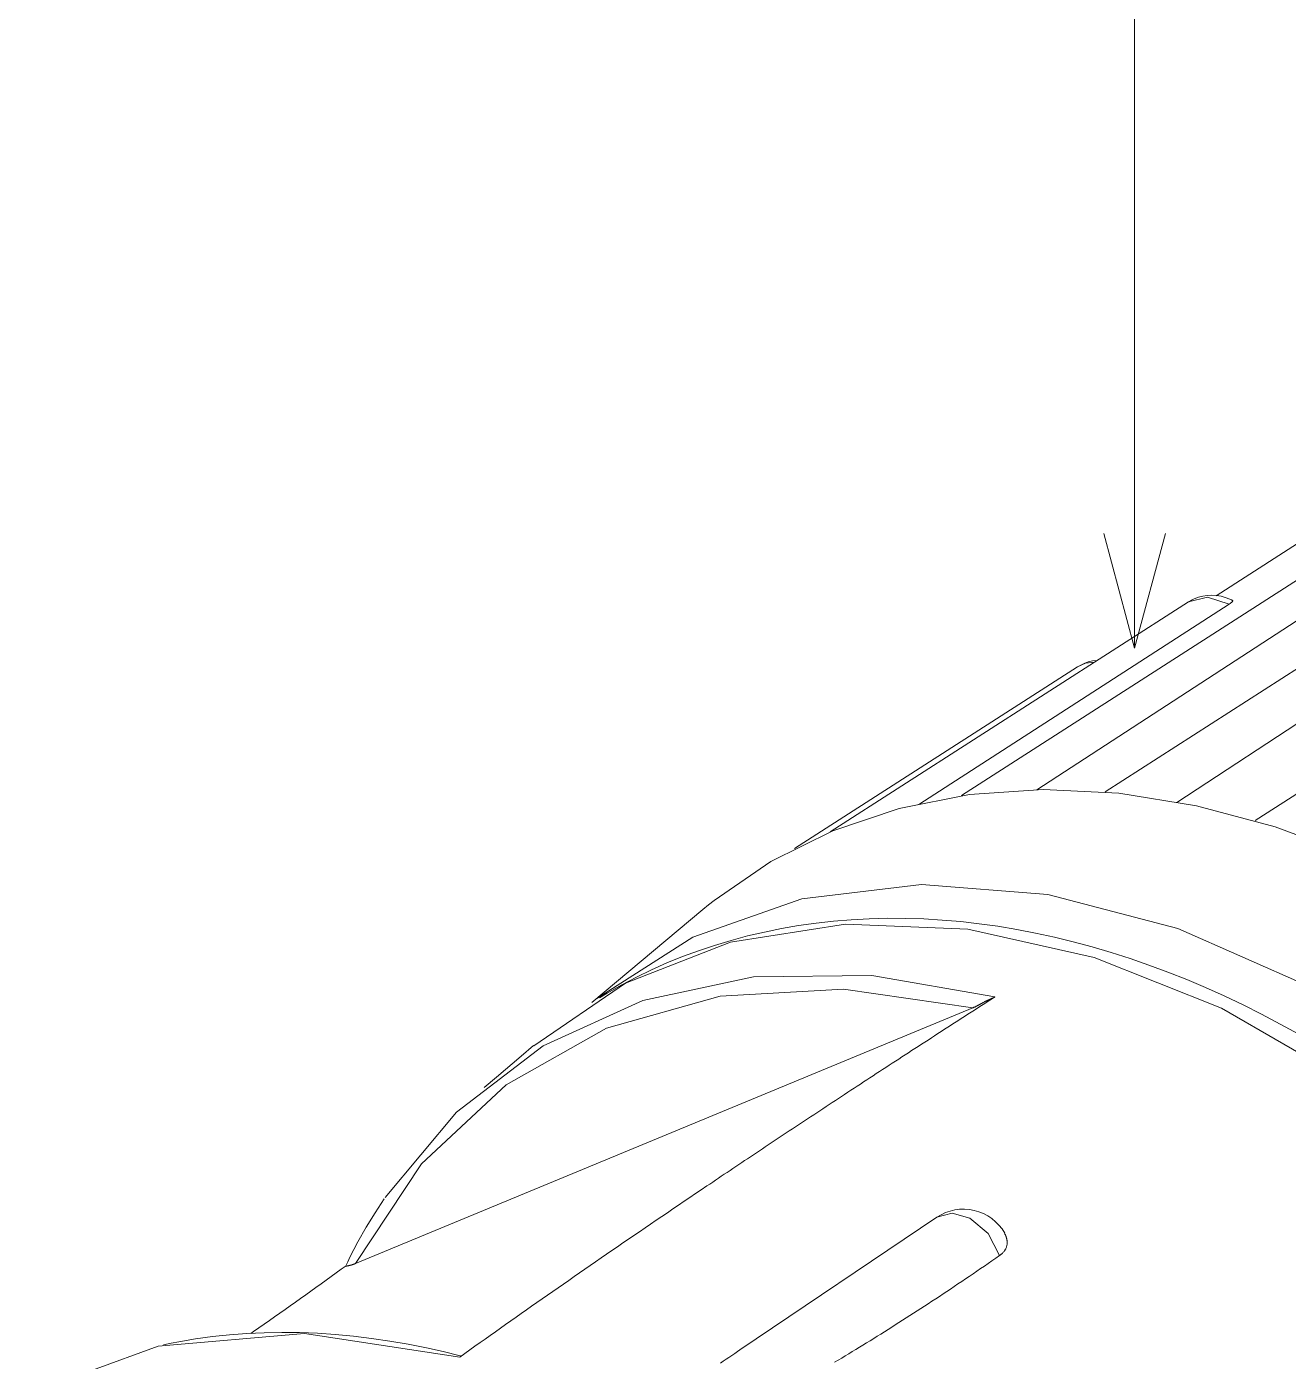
# Model space of a CAD drawing. Header units: millimetres. Extents: x 7 to 587, y 2 to 418.
# Drawn here: x 377.11 to 398.34, y 310.58 to 333.04 of the extents above; entities that cross this region are included whole.
import ezdxf

# ---------------------------------------------------------------- set-up
doc = ezdxf.new("R2010")
doc.units = ezdxf.units.MM
doc.layers.add('GR01_01', color=7, linetype='Continuous')
doc.layers.add('表題、部品表', color=7, linetype='Continuous')

# ---------------------------------------------------------------- blocks, each defined once
blk = doc.blocks.new('FXTIP_ARROW_S')
at = {"color": 0, "linetype": 'Continuous', "lineweight": -2}
for q in [(-0.966, 0.259), (-1, 0), (-0.966, -0.259)]:
    blk.add_line((0, 0), q, dxfattribs=at)

msp = doc.modelspace()

# ---------------------------------------------------------------- linework, layer by layer
at = {"layer": 'GR01_01', "color": 3, "linetype": 'Continuous', "lineweight": 13}
for p, q in [((399.972, 325.292), (397.125, 323.46)), ((398.809, 323.928), (392.842, 320.096)), ((401.157, 323.95), (395.256, 320.159)), ((399.634, 323.788), (394.106, 320.192)), ((402.113, 323.685), (396.463, 319.981)), ((403.613, 323.423), (397.781, 319.677)), ((396.661, 323.359), (390.63, 319.486)), ((397.342, 323.319), (392.125, 319.947)), ((394.794, 322.264), (390.032, 319.206)), ((388.488, 318.179), (386.623, 316.613)), ((382.645, 312.222), (393.03, 316.526)), ((392.425, 313.002), (389.112, 310.773))]:
    msp.add_line(p, q, dxfattribs=at)
for points in [[(397.342, 323.319), (396.979, 323.437), (396.661, 323.359)], [(397.4, 323.382), (397.395, 323.385), (397.39, 323.388), (397.385, 323.39), (397.38, 323.393), (397.295, 323.427), (397.206, 323.45), (397.128, 323.463), (397.05, 323.468), (396.973, 323.465), (396.898, 323.455), (396.825, 323.437), (396.756, 323.41), (396.711, 323.387), (396.669, 323.359)], [(397.403, 323.382), (397.405, 323.38), (397.407, 323.377), (397.406, 323.373), (397.405, 323.371), (397.403, 323.368), (397.402, 323.367), (397.401, 323.365), (397.4, 323.364), (397.399, 323.362), (397.397, 323.361), (397.395, 323.359), (397.392, 323.355), (397.383, 323.348), (397.371, 323.339), (397.358, 323.33), (397.342, 323.319)], [(395.116, 322.371), (395.045, 322.362), (394.972, 322.346), (394.902, 322.321), (394.847, 322.294), (394.794, 322.261)], [(395.079, 322.343), (394.927, 322.324), (394.794, 322.264)], [(390.676, 319.505), (391.794, 319.882), (392.976, 320.114)], [(392.976, 320.114), (394.212, 320.2), (395.49, 320.137)], [(395.49, 320.137), (396.796, 319.927), (398.119, 319.573)], [(398.119, 319.573), (399.446, 319.076), (400.764, 318.443)], [(388.678, 318.333), (389.634, 318.987), (390.676, 319.505)], [(386.704, 316.68), (388.319, 317.713), (390.156, 318.359), (392.166, 318.601), (394.293, 318.433), (396.481, 317.859), (398.669, 316.894), (400.797, 315.565), (402.809, 313.908), (404.65, 311.968), (406.269, 309.798), (407.622, 307.457), (408.673, 305.007), (409.393, 302.517), (409.762, 300.054)], [(388.488, 318.179), (388.582, 318.257), (388.678, 318.333)], [(398.513, 316.081), (398.202, 316.253), (397.89, 316.418), (397.577, 316.575), (397.262, 316.725), (396.946, 316.866), (396.63, 317.001), (396.312, 317.127), (395.994, 317.245), (395.676, 317.355), (395.358, 317.458), (395.039, 317.551), (394.721, 317.637), (394.403, 317.715), (394.086, 317.784), (393.77, 317.844), (393.454, 317.897), (393.14, 317.94), (392.827, 317.976), (392.515, 318.002), (392.205, 318.021), (391.897, 318.03), (391.592, 318.032), (391.288, 318.024), (390.987, 318.008), (390.688, 317.984), (390.393, 317.951), (390.1, 317.909), (389.811, 317.86), (389.524, 317.801), (389.242, 317.735), (388.963, 317.66), (388.688, 317.577), (388.416, 317.486), (388.149, 317.387), (387.886, 317.28), (387.628, 317.165), (387.374, 317.042), (387.125, 316.911), (386.88, 316.773), (386.749, 316.693)], [(408.681, 295.88), (408.866, 298.116), (408.704, 300.476), (408.202, 302.899), (407.371, 305.321), (406.233, 307.68), (404.819, 309.914), (403.164, 311.965), (401.312, 313.78), (399.311, 315.311), (397.214, 316.519), (395.073, 317.373), (392.947, 317.849), (390.888, 317.936), (388.952, 317.631), (387.189, 316.942), (385.644, 315.888)], [(383.144, 313.333), (384.343, 314.769), (385.801, 315.885), (387.481, 316.651), (389.34, 317.049), (391.331, 317.068), (393.403, 316.708)], [(382.645, 312.222), (383.757, 313.898), (385.179, 315.231), (386.87, 316.182), (388.779, 316.723), (390.853, 316.838), (393.03, 316.526)], [(393.403, 316.708), (393.346, 316.672), (393.289, 316.635), (393.231, 316.599), (393.175, 316.562), (393.118, 316.526), (393.061, 316.489), (393.004, 316.453), (392.948, 316.417), (392.891, 316.38), (392.835, 316.344), (392.779, 316.308), (392.751, 316.29), (392.695, 316.254), (392.639, 316.218), (392.583, 316.182), (392.555, 316.164), (392.499, 316.128), (392.444, 316.092), (392.388, 316.056), (392.333, 316.02), (392.277, 315.984), (392.222, 315.949), (392.167, 315.913), (392.112, 315.877), (392.057, 315.842), (392.002, 315.806), (391.948, 315.77), (391.893, 315.735), (391.839, 315.7), (391.784, 315.664), (391.73, 315.629), (391.676, 315.593), (391.622, 315.558), (391.568, 315.523), (391.514, 315.488), (391.46, 315.453), (391.406, 315.418), (391.353, 315.383), (391.299, 315.348), (391.246, 315.313), (391.193, 315.278), (391.14, 315.243), (391.087, 315.208), (391.034, 315.173), (390.981, 315.139), (390.928, 315.104), (390.875, 315.069), (390.823, 315.035), (390.77, 315), (390.718, 314.966), (390.665, 314.931), (390.613, 314.897), (390.561, 314.863), (390.509, 314.828), (390.457, 314.794), (390.406, 314.76), (390.354, 314.726), (390.302, 314.692), (390.251, 314.658), (390.199, 314.624), (390.148, 314.59), (390.097, 314.556), (390.046, 314.522), (389.995, 314.488), (389.944, 314.454), (389.893, 314.421), (389.842, 314.387), (389.792, 314.353), (389.741, 314.32), (389.691, 314.286), (389.64, 314.253), (389.59, 314.219), (389.54, 314.186), (389.49, 314.153), (389.44, 314.119), (389.39, 314.086), (389.341, 314.053), (389.291, 314.02), (389.241, 313.987), (389.192, 313.954), (389.143, 313.921), (389.093, 313.888), (389.044, 313.855), (388.995, 313.822), (388.946, 313.789), (388.897, 313.756), (388.849, 313.724), (388.8, 313.691), (388.751, 313.658), (388.703, 313.626), (388.655, 313.593), (388.606, 313.561), (388.558, 313.528), (388.462, 313.464), (388.367, 313.399), (388.271, 313.335), (388.176, 313.271), (388.081, 313.206), (387.986, 313.142), (387.892, 313.078), (387.798, 313.014), (387.704, 312.95), (387.61, 312.887), (387.517, 312.823), (387.423, 312.759), (387.33, 312.696), (387.237, 312.632), (387.145, 312.569), (387.053, 312.506), (386.96, 312.442), (386.869, 312.379), (386.777, 312.316), (386.686, 312.254), (386.595, 312.191), (386.504, 312.128), (386.413, 312.065), (386.323, 312.003), (386.233, 311.94), (386.143, 311.878), (386.053, 311.816), (385.964, 311.754), (385.875, 311.691), (385.786, 311.629), (385.698, 311.567), (385.609, 311.506), (385.521, 311.444), (385.434, 311.382), (385.346, 311.321), (385.259, 311.259), (385.172, 311.198), (385.085, 311.136), (384.999, 311.075), (384.913, 311.014), (384.827, 310.953), (384.741, 310.892), (384.656, 310.831), (384.571, 310.77), (384.486, 310.709), (384.402, 310.649)], [(393.03, 316.526), (393.033, 316.527), (393.036, 316.528), (393.043, 316.531), (393.049, 316.534), (393.055, 316.537), (393.058, 316.538), (393.062, 316.539), (393.068, 316.542), (393.071, 316.544), (393.074, 316.545), (393.08, 316.548), (393.087, 316.552), (393.09, 316.553), (393.093, 316.555), (393.096, 316.556), (393.099, 316.558), (393.102, 316.559), (393.105, 316.561), (393.108, 316.563), (393.111, 316.564), (393.115, 316.566), (393.121, 316.569), (393.124, 316.571), (393.127, 316.572), (393.13, 316.574), (393.136, 316.577), (393.142, 316.58), (393.148, 316.584), (393.151, 316.585), (393.157, 316.588), (393.16, 316.59), (393.166, 316.593), (393.172, 316.596), (393.175, 316.598), (393.181, 316.601), (393.184, 316.603), (393.187, 316.604), (393.19, 316.606), (393.193, 316.607), (393.196, 316.609), (393.202, 316.612), (393.207, 316.615), (393.21, 316.617), (393.213, 316.618), (393.219, 316.621), (393.224, 316.624), (393.23, 316.627), (393.235, 316.63), (393.238, 316.631), (393.241, 316.632), (393.246, 316.635), (393.249, 316.636), (393.252, 316.638), (393.254, 316.639), (393.257, 316.64), (393.259, 316.642), (393.262, 316.643), (393.267, 316.646), (393.27, 316.647), (393.272, 316.648), (393.275, 316.649), (393.277, 316.65), (393.282, 316.653), (393.285, 316.654), (393.287, 316.655), (393.29, 316.656), (393.292, 316.657), (393.297, 316.66), (393.299, 316.661), (393.301, 316.662), (393.304, 316.663), (393.306, 316.664), (393.308, 316.665), (393.31, 316.666), (393.313, 316.667), (393.315, 316.668), (393.317, 316.669), (393.319, 316.67), (393.321, 316.671), (393.323, 316.672), (393.327, 316.674), (393.329, 316.674), (393.332, 316.675), (393.333, 316.676), (393.335, 316.677), (393.339, 316.679), (393.343, 316.68), (393.345, 316.681), (393.347, 316.682), (393.349, 316.683), (393.35, 316.684), (393.352, 316.684), (393.356, 316.686), (393.359, 316.687), (393.361, 316.688), (393.362, 316.689), (393.364, 316.689), (393.365, 316.69), (393.367, 316.691), (393.368, 316.691), (393.37, 316.692), (393.371, 316.693), (393.373, 316.693), (393.374, 316.694), (393.376, 316.695), (393.377, 316.695), (393.378, 316.696), (393.38, 316.696), (393.382, 316.698), (393.384, 316.698), (393.385, 316.699), (393.386, 316.699), (393.387, 316.7), (393.388, 316.7), (393.389, 316.701), (393.39, 316.701), (393.393, 316.702), (393.394, 316.703), (393.395, 316.703), (393.395, 316.704), (393.396, 316.704), (393.397, 316.705), (393.398, 316.705), (393.399, 316.706), (393.4, 316.706), (393.401, 316.707), (393.401, 316.707), (393.403, 316.708)], [(385.643, 315.889), (385.434, 315.713), (385.017, 315.361), (384.809, 315.186)], [(383.126, 313.312), (382.974, 313.077), (382.828, 312.836), (382.686, 312.587), (382.552, 312.33), (382.515, 312.253), (382.479, 312.174)], [(392.979, 312.989), (392.682, 313.073), (392.425, 313.002)], [(393.481, 312.358), (393.287, 312.727), (392.979, 312.989)], [(393.567, 312.729), (393.572, 312.719), (393.575, 312.713), (393.578, 312.707), (393.58, 312.701), (393.583, 312.696), (393.584, 312.693), (393.585, 312.69), (393.586, 312.687), (393.587, 312.684), (393.588, 312.681), (393.59, 312.678), (393.591, 312.675), (393.592, 312.672), (393.594, 312.666), (393.594, 312.663), (393.595, 312.66), (393.596, 312.657), (393.597, 312.654), (393.599, 312.648), (393.6, 312.642), (393.602, 312.636), (393.604, 312.623), (393.605, 312.617), (393.606, 312.611), (393.607, 312.599), (393.608, 312.587), (393.608, 312.575), (393.608, 312.564), (393.608, 312.558), (393.607, 312.552), (393.607, 312.547), (393.606, 312.541), (393.604, 312.53), (393.603, 312.525), (393.602, 312.519), (393.599, 312.508), (393.597, 312.503), (393.596, 312.498), (393.592, 312.487), (393.587, 312.477), (393.585, 312.472), (393.582, 312.467), (393.577, 312.457), (393.574, 312.452), (393.571, 312.447), (393.567, 312.442), (393.564, 312.438), (393.557, 312.428), (393.549, 312.419), (393.541, 312.41), (393.533, 312.401), (393.528, 312.396), (393.523, 312.392), (393.519, 312.387), (393.514, 312.383), (393.509, 312.379), (393.503, 312.375), (393.498, 312.371), (393.493, 312.366), (393.487, 312.362), (393.481, 312.358)], [(380.886, 311.047), (380.93, 311.078), (381.019, 311.14), (381.108, 311.203), (381.197, 311.265), (381.285, 311.327), (381.373, 311.389), (381.46, 311.451), (381.548, 311.513), (381.635, 311.575), (381.722, 311.637), (381.808, 311.698), (381.895, 311.76), (381.981, 311.821), (382.066, 311.882), (382.152, 311.943), (382.237, 312.004), (382.322, 312.065), (382.406, 312.126), (382.49, 312.186)], [(382.476, 312.178), (382.476, 312.177), (382.477, 312.177), (382.477, 312.177), (382.478, 312.177), (382.478, 312.177), (382.478, 312.177), (382.478, 312.177), (382.479, 312.177), (382.479, 312.177), (382.479, 312.177), (382.479, 312.178), (382.48, 312.178), (382.481, 312.178), (382.481, 312.178), (382.482, 312.178), (382.482, 312.178), (382.482, 312.178), (382.484, 312.178), (382.484, 312.178), (382.485, 312.178), (382.486, 312.178), (382.487, 312.179), (382.489, 312.179), (382.49, 312.179), (382.491, 312.179), (382.491, 312.179), (382.492, 312.179), (382.493, 312.18), (382.494, 312.18), (382.496, 312.18), (382.497, 312.18), (382.498, 312.18), (382.499, 312.181), (382.5, 312.181), (382.503, 312.181), (382.504, 312.181), (382.505, 312.182), (382.506, 312.182), (382.508, 312.182), (382.51, 312.182), (382.512, 312.183), (382.513, 312.183), (382.516, 312.184), (382.518, 312.184), (382.519, 312.184), (382.522, 312.185), (382.526, 312.185), (382.527, 312.186), (382.529, 312.186), (382.533, 312.187), (382.535, 312.187), (382.536, 312.188), (382.54, 312.189), (382.542, 312.189), (382.544, 312.19), (382.546, 312.19), (382.548, 312.191), (382.553, 312.192), (382.557, 312.193), (382.559, 312.193), (382.562, 312.194), (382.566, 312.195), (382.569, 312.196), (382.571, 312.197), (382.574, 312.197), (382.576, 312.198), (382.579, 312.199), (382.581, 312.199), (382.584, 312.2), (382.586, 312.201), (382.589, 312.202), (382.592, 312.203), (382.597, 312.204), (382.6, 312.205), (382.603, 312.206), (382.605, 312.207), (382.608, 312.208), (382.614, 312.21), (382.617, 312.211), (382.62, 312.212), (382.623, 312.214), (382.626, 312.215), (382.629, 312.216), (382.632, 312.217), (382.638, 312.219), (382.641, 312.221), (382.645, 312.222)], [(393.481, 312.358), (393.417, 312.314), (393.353, 312.269), (393.289, 312.225), (393.225, 312.181), (393.162, 312.137), (393.098, 312.093), (393.034, 312.05), (392.971, 312.007), (392.908, 311.964), (392.844, 311.921), (392.781, 311.879), (392.718, 311.836), (392.656, 311.794), (392.593, 311.753), (392.53, 311.711), (392.468, 311.67), (392.406, 311.628), (392.343, 311.587), (392.281, 311.547), (392.219, 311.506), (392.157, 311.466), (392.095, 311.426), (392.034, 311.386), (391.972, 311.346), (391.911, 311.307), (391.849, 311.268), (391.788, 311.229), (391.727, 311.19), (391.666, 311.151), (391.605, 311.113), (391.545, 311.075), (391.484, 311.037), (391.424, 310.999), (391.363, 310.961), (391.303, 310.924), (391.243, 310.887), (391.183, 310.85), (391.123, 310.813), (391.063, 310.777), (391.003, 310.74), (390.944, 310.704), (390.884, 310.668), (390.825, 310.633), (390.765, 310.597), (390.706, 310.562)], [(384.402, 310.649), (381.788, 311.045), (379.326, 310.833), (377.114, 310.022)], [(384.407, 310.67), (384.122, 310.741), (383.838, 310.805), (383.53, 310.866), (383.222, 310.919), (382.915, 310.964), (382.61, 311.001), (382.306, 311.029), (382.004, 311.049), (381.705, 311.06), (381.407, 311.063), (381.111, 311.058), (380.818, 311.045), (380.528, 311.023), (380.24, 310.993), (379.955, 310.955), (379.674, 310.907), (379.545, 310.881), (379.418, 310.853)], [(384.402, 310.649), (384.403, 310.649), (384.404, 310.65), (384.404, 310.65), (384.405, 310.651), (384.405, 310.651), (384.406, 310.652), (384.406, 310.652), (384.407, 310.652), (384.407, 310.653), (384.407, 310.653), (384.408, 310.654), (384.408, 310.654), (384.409, 310.655), (384.409, 310.655), (384.409, 310.656), (384.41, 310.657), (384.41, 310.657), (384.41, 310.657), (384.41, 310.658), (384.411, 310.659), (384.411, 310.659), (384.411, 310.66), (384.411, 310.66), (384.411, 310.661), (384.411, 310.661), (384.411, 310.661), (384.411, 310.662), (384.412, 310.662), (384.412, 310.663), (384.412, 310.663), (384.412, 310.663), (384.412, 310.664), (384.411, 310.664), (384.411, 310.665), (384.411, 310.665), (384.411, 310.666), (384.411, 310.666), (384.411, 310.667), (384.411, 310.667), (384.41, 310.667), (384.41, 310.668), (384.41, 310.668), (384.41, 310.668), (384.41, 310.669), (384.409, 310.669), (384.409, 310.669), (384.409, 310.67), (384.409, 310.67), (384.408, 310.67), (384.408, 310.67), (384.407, 310.671), (384.407, 310.671), (384.407, 310.671), (384.406, 310.671), (384.406, 310.671), (384.405, 310.672), (384.405, 310.672), (384.404, 310.672)], [(388.786, 310.548), (388.833, 310.58), (388.88, 310.611), (388.928, 310.644), (388.976, 310.676), (389.025, 310.709), (389.074, 310.742), (389.114, 310.769)]]:
    msp.add_lwpolyline(points, dxfattribs=at)
msp.add_arc((392.872, 312.338), 0.8, 29.7292, 123.9296, dxfattribs=at)
at = {"layer": '表題、部品表', "color": 4, "linetype": 'Continuous', "lineweight": 13}
msp.add_line((395.752, 322.576), (395.752, 346.262), dxfattribs=at)

# ---------------------------------------------------------------- block references
at = {"layer": '表題、部品表', "color": 4, "linetype": 'Continuous', "lineweight": 13, "xscale": 2, "yscale": 2, "rotation": 270}
msp.add_blockref('FXTIP_ARROW_S', (395.752, 322.576), dxfattribs=at)

doc.saveas('drawing.dxf')
